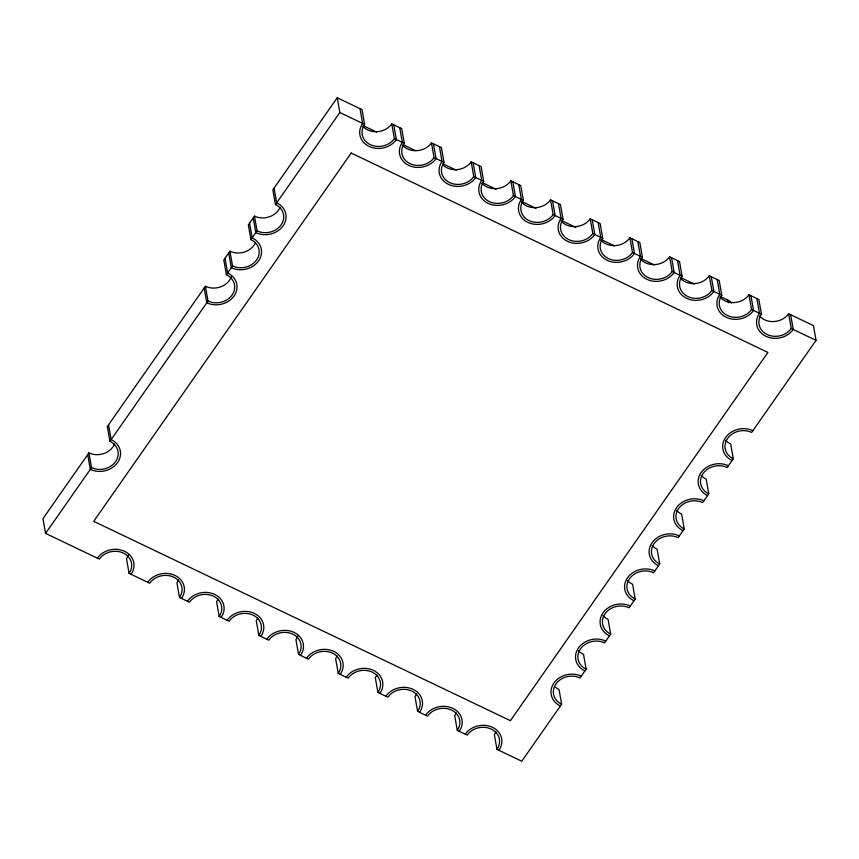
<?xml version="1.0" encoding="UTF-8"?>
<svg xmlns="http://www.w3.org/2000/svg" width="859" height="859" viewBox="0 0 859 859"><rect width="100%" height="100%" fill="white"/><g stroke="black" fill="none" stroke-linecap="round" stroke-linejoin="round"><path stroke-width="1.29" d="M114.515 444.135A17.567 14.871 -10 0 1 88.928 452.876L42.95 518.643L45.548 533.385L99.322 559.112A17.567 14.871 -10 0 1 123.406 553.089A17.567 14.871 -10 0 1 129.086 573.361L149.724 583.229A17.567 14.871 -10 0 1 173.808 577.194A17.567 14.871 -10 0 1 179.488 597.467L189.41 602.213A17.567 14.871 -10 0 1 213.483 596.189A17.567 14.871 -10 0 1 219.174 616.461L229.095 621.207A17.567 14.871 -10 0 1 253.169 615.173A17.567 14.871 -10 0 1 258.86 635.445L268.781 640.191A17.567 14.871 -10 0 1 292.855 634.157A17.567 14.871 -10 0 1 298.545 654.429L308.467 659.175A17.567 14.871 -10 0 1 332.54 653.141A17.567 14.871 -10 0 1 338.231 673.413L348.153 678.159A17.567 14.871 -10 0 1 372.226 672.135A17.567 14.871 -10 0 1 377.917 692.408L387.838 697.154A17.567 14.871 -10 0 1 411.912 691.119A17.567 14.871 -10 0 1 417.603 711.392L427.524 716.138A17.567 14.871 -10 0 1 451.598 710.103A17.567 14.871 -10 0 1 457.289 730.375L467.21 735.121A17.567 14.871 -10 0 1 491.284 729.087A17.567 14.871 -10 0 1 496.974 749.359L521.767 761.235L561.625 704.24L559.026 689.487A17.567 14.871 -10 0 1 555.483 687.2M231.372 276.609A17.567 14.871 -10 0 1 205.419 286.283L107.321 426.569L109.92 441.322A17.567 14.871 -10 0 1 115.611 461.594A17.567 14.871 -10 0 1 91.537 467.629L45.548 533.385M255.531 242.474A17.567 14.871 -10 0 1 229.944 251.215L223.812 259.976L226.411 274.73A17.567 14.871 -10 0 1 232.091 295.002A17.567 14.871 -10 0 1 208.018 301.037L109.92 441.322M280.045 207.395A17.567 14.871 -10 0 1 254.457 216.135L248.326 224.908L250.935 239.661A17.567 14.871 -10 0 1 256.616 259.933A17.567 14.871 -10 0 1 232.542 265.968L226.411 274.73M561.625 704.24A17.567 14.871 -10 0 1 555.934 683.968A17.567 14.871 -10 0 1 580.018 677.934L586.149 669.161A17.567 14.871 -10 0 1 580.459 648.889A17.567 14.871 -10 0 1 604.543 642.865L610.674 634.092A17.567 14.871 -10 0 1 604.983 613.82A17.567 14.871 -10 0 1 629.056 607.785L635.188 599.024A17.567 14.871 -10 0 1 629.507 578.751A17.567 14.871 -10 0 1 653.581 572.717L659.712 563.944A17.567 14.871 -10 0 1 654.032 543.672A17.567 14.871 -10 0 1 678.105 537.648L684.236 528.876A17.567 14.871 -10 0 1 678.556 508.603A17.567 14.871 -10 0 1 702.63 502.569L708.761 493.807A17.567 14.871 -10 0 1 703.081 473.534A17.567 14.871 -10 0 1 727.154 467.5L733.285 458.727A17.567 14.871 -10 0 1 727.594 438.455A17.567 14.871 -10 0 1 751.679 432.431L816.05 340.357L791.246 328.492A17.567 14.871 -10 0 1 767.173 334.527A17.567 14.871 -10 0 1 761.482 314.254L751.561 309.508A17.567 14.871 -10 0 1 727.487 315.543A17.567 14.871 -10 0 1 721.796 295.271L711.875 290.525A17.567 14.871 -10 0 1 687.801 296.559A17.567 14.871 -10 0 1 682.11 276.287L672.189 271.541A17.567 14.871 -10 0 1 648.115 277.564A17.567 14.871 -10 0 1 642.425 257.292L632.503 252.546A17.567 14.871 -10 0 1 608.43 258.58A17.567 14.871 -10 0 1 602.739 238.308L592.817 233.562A17.567 14.871 -10 0 1 568.744 239.597A17.567 14.871 -10 0 1 563.053 219.324L553.132 214.578A17.567 14.871 -10 0 1 529.058 220.602A17.567 14.871 -10 0 1 523.367 200.33L513.446 195.584A17.567 14.871 -10 0 1 489.372 201.618A17.567 14.871 -10 0 1 483.692 181.346L473.771 176.6A17.567 14.871 -10 0 1 449.687 182.634A17.567 14.871 -10 0 1 444.006 162.362L434.085 157.616A17.567 14.871 -10 0 1 410.001 163.65A17.567 14.871 -10 0 1 404.321 143.378L394.399 138.632A17.567 14.871 -10 0 1 370.315 144.656A17.567 14.871 -10 0 1 364.635 124.383L362.026 109.641L337.233 97.765L272.851 189.839L275.46 204.582A17.567 14.871 -10 0 1 281.14 224.854A17.567 14.871 -10 0 1 257.066 230.888L250.935 239.661M275.46 204.582L339.831 112.518L337.233 97.765M362.723 126.187A17.567 14.871 -10 0 0 391.79 123.879L401.711 128.625L404.321 143.378M402.409 145.171A17.567 14.871 -10 0 0 431.476 142.862L441.397 147.608L444.006 162.362M443.545 165.594A17.567 14.871 -10 0 0 471.161 161.846L481.083 166.592L483.692 181.346M481.781 183.139A17.567 14.871 -10 0 0 510.847 180.841L520.769 185.587L523.367 200.33M521.467 202.133A17.567 14.871 -10 0 0 550.533 199.825L560.455 204.571L563.053 219.324M561.142 221.117A17.567 14.871 -10 0 0 590.219 218.809L600.14 223.555L602.739 238.308M600.828 240.101A17.567 14.871 -10 0 0 629.905 237.793L639.826 242.539L642.425 257.292M640.513 259.085A17.567 14.871 -10 0 0 669.591 256.787L679.512 261.533L682.11 276.287M681.659 279.508A17.567 14.871 -10 0 0 709.276 275.771L719.198 280.517L721.796 295.271M719.885 297.064A17.567 14.871 -10 0 0 748.962 294.755L758.884 299.501L761.482 314.254M759.571 316.048A17.567 14.871 -10 0 0 788.648 313.739L813.452 325.615L816.05 340.357M339.831 112.518L364.635 124.383M363.357 125.736L376.639 132.093M403.193 144.795L415.273 150.572M443.04 163.854L456.312 170.211M482.876 182.913L496.158 189.27M521.51 201.403L535.995 208.329M561.346 220.462L575.831 227.388M601.182 239.521L614.464 245.878M641.029 258.58L654.3 264.937M680.865 277.64L694.147 283.996M720.701 296.699L727.949 300.167A9.374 7.924 -10 0 1 731.256 303.002M790.634 314.695L793.233 329.448A19.907 16.847 -10 0 1 765.938 336.277A19.907 16.847 -10 0 1 759.496 313.31L756.897 298.556M788.648 313.739L791.246 328.492M750.949 295.711L753.547 310.453A19.907 16.847 -10 0 1 726.252 317.293A19.907 16.847 -10 0 1 719.81 294.315L717.211 279.572M748.962 294.755L751.561 309.508M727.949 300.167L728.411 302.787M711.263 276.716L713.861 291.469A19.907 16.847 -10 0 1 686.577 298.309A19.907 16.847 -10 0 1 680.124 275.331L677.526 260.578M709.276 275.771L711.875 290.525M733.285 458.727L730.687 443.985A17.567 14.871 -10 0 1 725.683 440.259M671.577 257.732L674.175 272.486A19.907 16.847 -10 0 1 646.891 279.325A19.907 16.847 -10 0 1 640.438 256.347L637.84 241.594M669.591 256.787L672.189 271.541M708.761 493.807L706.162 479.054A17.567 14.871 -10 0 1 701.169 475.328M684.236 528.876L681.638 514.122A17.567 14.871 -10 0 1 676.645 510.396M631.891 238.748L634.49 253.502A19.907 16.847 -10 0 1 607.206 260.331A19.907 16.847 -10 0 1 600.763 237.363L598.154 222.61M629.905 237.793L632.503 252.546M659.712 563.944L657.114 549.202A17.567 14.871 -10 0 1 652.121 545.476M592.205 219.754L594.804 234.507A19.907 16.847 -10 0 1 567.52 241.347A19.907 16.847 -10 0 1 561.077 218.369L558.468 203.615M590.219 218.809L592.817 233.562M635.188 599.024L632.589 584.27A17.567 14.871 -10 0 1 627.596 580.544M552.52 200.77L555.118 215.523A19.907 16.847 -10 0 1 527.834 222.363A19.907 16.847 -10 0 1 521.392 199.385L518.782 184.631M550.533 199.825L553.132 214.578M610.674 634.092L608.065 619.339A17.567 14.871 -10 0 1 603.072 615.613M512.834 181.786L515.432 196.539A19.907 16.847 -10 0 1 488.148 203.379A19.907 16.847 -10 0 1 481.706 180.401L479.097 165.647M510.847 180.841L513.446 195.584M586.149 669.161L583.54 654.418A17.567 14.871 -10 0 1 578.547 650.692M473.148 162.802L475.746 177.555A19.907 16.847 -10 0 1 448.462 184.384A19.907 16.847 -10 0 1 442.02 161.417L439.421 146.664M471.161 161.846L473.771 176.6M433.462 143.807L436.061 158.561A19.907 16.847 -10 0 1 408.777 165.4A19.907 16.847 -10 0 1 402.334 142.422L399.736 127.669M431.476 142.862L434.085 157.616M393.776 124.823L396.375 139.577A19.907 16.847 -10 0 1 369.091 146.417A19.907 16.847 -10 0 1 362.648 123.438L360.05 108.685M391.79 123.879L394.399 138.632M496.974 749.359L494.365 734.617A17.567 14.871 -10 0 0 495.879 731.911M457.289 730.375L454.679 715.622A17.567 14.871 -10 0 0 456.193 712.916M417.603 711.392L414.994 696.638A17.567 14.871 -10 0 0 416.508 693.932M377.917 692.408L375.308 677.654A17.567 14.871 -10 0 0 376.822 674.949M274.085 188.078L276.684 202.831A19.907 16.847 -10 0 1 283.126 225.81A19.907 16.847 -10 0 1 255.832 232.639L253.233 217.896M338.231 673.413L335.633 658.67A17.567 14.871 -10 0 0 337.136 655.954M254.457 216.135L257.066 230.888M249.561 223.157L252.159 237.9A19.907 16.847 -10 0 1 258.602 260.878A19.907 16.847 -10 0 1 231.318 267.718L228.709 252.965M229.944 251.215L232.542 265.968M298.545 654.429L295.947 639.676A17.567 14.871 -10 0 0 297.815 636.036M225.037 258.226L227.635 272.979A19.907 16.847 -10 0 1 234.077 295.958A19.907 16.847 -10 0 1 206.794 302.787L204.184 288.033M205.419 286.283L208.018 301.037M258.86 635.445L256.261 620.692A17.567 14.871 -10 0 0 257.764 617.986M219.174 616.461L216.575 601.708A17.567 14.871 -10 0 0 218.079 599.002M179.488 597.467L176.89 582.713A17.567 14.871 -10 0 0 178.393 580.008M108.545 424.818L111.155 439.572A19.907 16.847 -10 0 1 117.597 462.55A19.907 16.847 -10 0 1 90.302 469.379L87.704 454.626M129.086 573.361L126.488 558.608A17.567 14.871 -10 0 0 128.356 554.957M88.928 452.876L91.537 467.629M266.795 639.246A19.907 16.847 -10 0 1 294.089 632.407A19.907 16.847 -10 0 1 300.532 655.385M306.48 658.23A19.907 16.847 -10 0 1 333.764 651.39A19.907 16.847 -10 0 1 340.218 674.369M346.166 677.214A19.907 16.847 -10 0 1 373.45 670.374A19.907 16.847 -10 0 1 379.903 693.353M385.852 696.198A19.907 16.847 -10 0 1 413.136 689.369A19.907 16.847 -10 0 1 419.579 712.336M425.538 715.193A19.907 16.847 -10 0 1 452.822 708.353A19.907 16.847 -10 0 1 459.264 731.331M560.401 705.991A19.907 16.847 -10 0 1 553.948 683.012A19.907 16.847 -10 0 1 581.242 676.183M147.737 582.284A19.907 16.847 -10 0 1 175.032 575.444A19.907 16.847 -10 0 1 181.474 598.422M97.335 558.167A19.907 16.847 -10 0 1 124.63 551.328A19.907 16.847 -10 0 1 131.073 574.306M227.109 620.252A19.907 16.847 -10 0 1 254.404 613.423A19.907 16.847 -10 0 1 260.846 636.39M187.423 601.268A19.907 16.847 -10 0 1 214.718 594.428A19.907 16.847 -10 0 1 221.16 617.406M683.012 530.626A19.907 16.847 -10 0 1 676.57 507.658A19.907 16.847 -10 0 1 703.854 500.818M658.488 565.705A19.907 16.847 -10 0 1 652.045 542.727A19.907 16.847 -10 0 1 679.329 535.887M707.537 495.557A19.907 16.847 -10 0 1 701.094 472.579A19.907 16.847 -10 0 1 728.378 465.75M584.915 670.922A19.907 16.847 -10 0 1 578.472 647.944A19.907 16.847 -10 0 1 605.767 641.104M609.439 635.843A19.907 16.847 -10 0 1 602.997 612.875A19.907 16.847 -10 0 1 630.291 606.035M633.963 600.774A19.907 16.847 -10 0 1 627.521 577.796A19.907 16.847 -10 0 1 654.816 570.967M465.224 734.177A19.907 16.847 -10 0 1 492.508 727.337A19.907 16.847 -10 0 1 498.95 750.315M732.061 460.488A19.907 16.847 -10 0 1 725.619 437.51A19.907 16.847 -10 0 1 752.903 430.67M351.202 153.063L93.706 521.327L510.396 720.69L767.892 352.426L351.202 153.063"/></g></svg>
